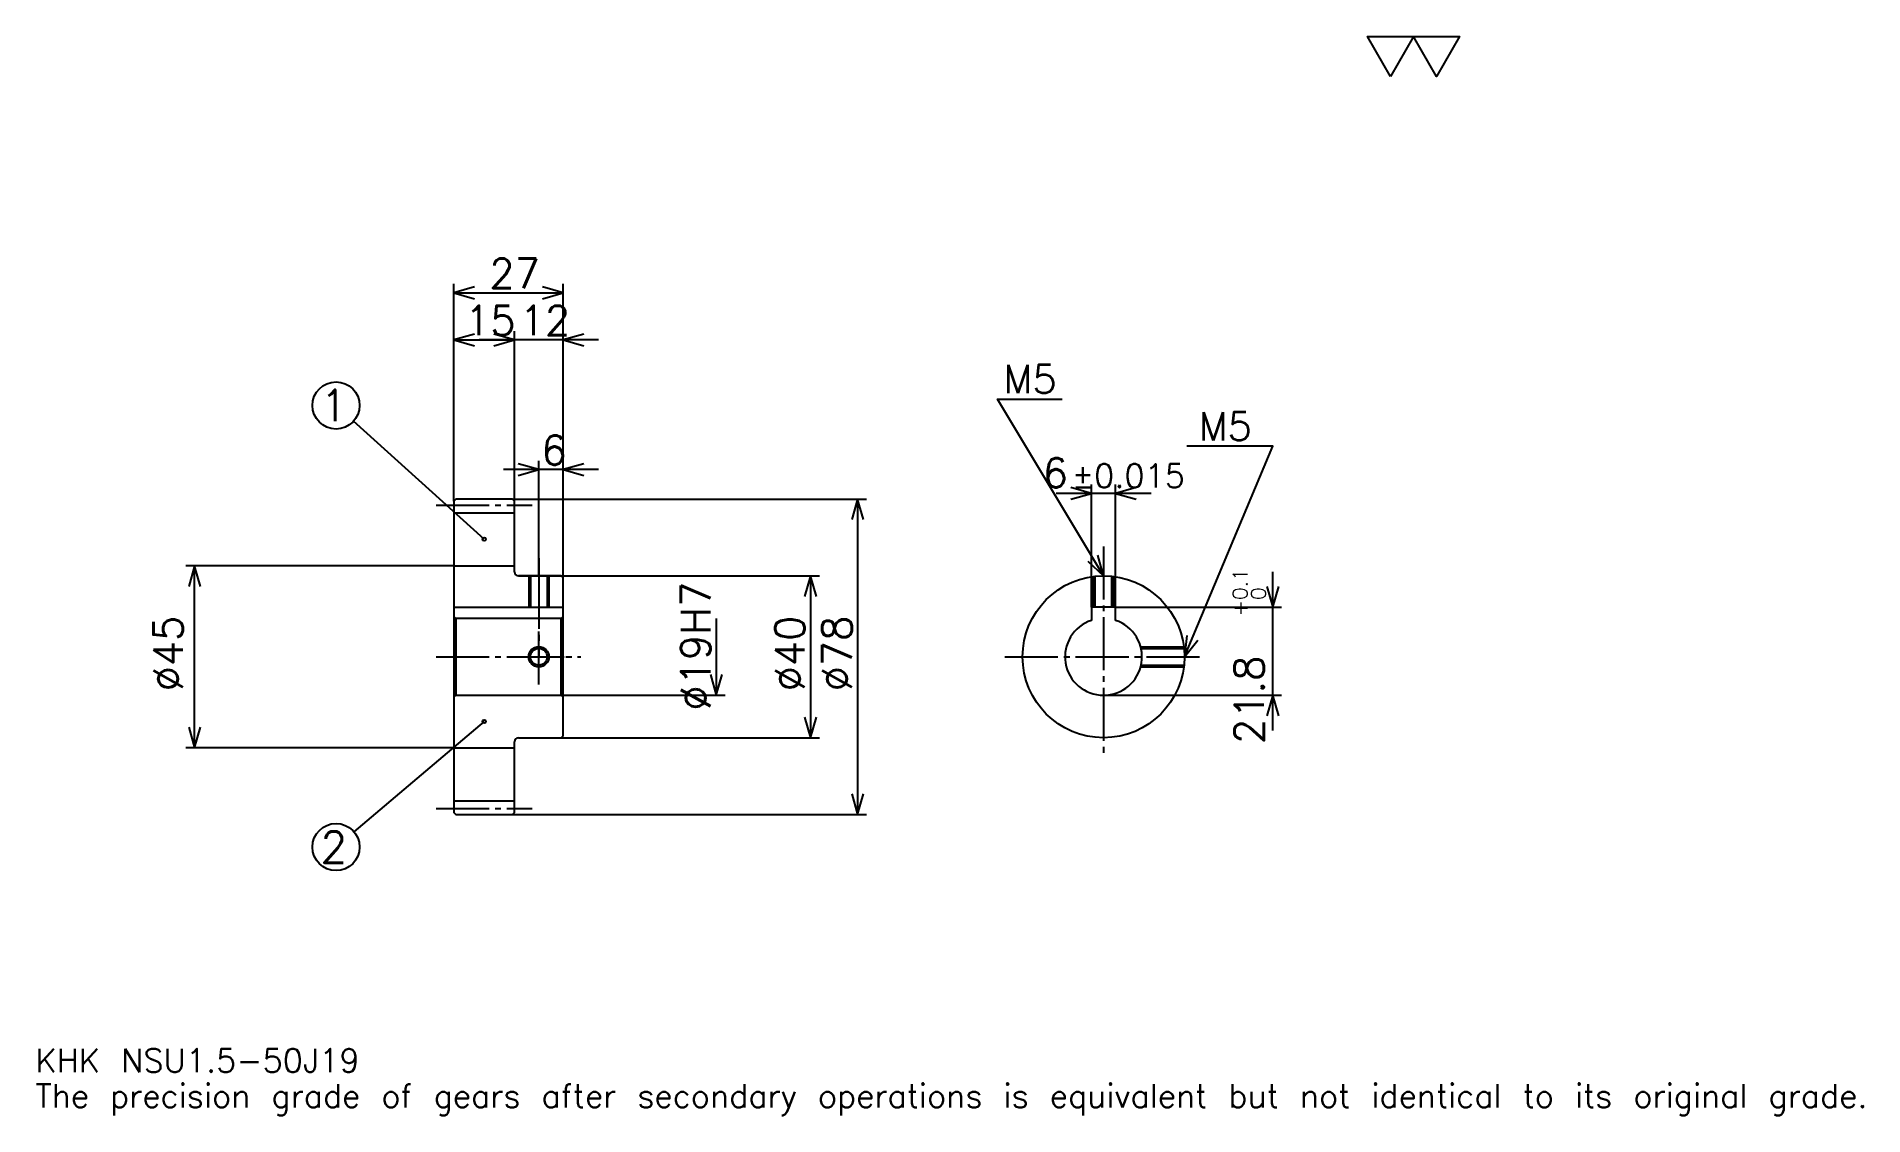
# Model space of a CAD drawing. Extents: x 15 to 466, y 5 to 272.
import ezdxf

# ---------------------------------------------------------------- set-up
doc = ezdxf.new("R2010")
doc.units = 0
doc.linetypes.add('DASHDOT', pattern=[17.478262, 13.108696, -1.456522, 1.456522, -1.456522])
doc.layers.get('0').update_dxf_attribs({"linetype": 'CONTINUOUS'})
doc.layers.add('DASHDOT', color=6, linetype='DASHDOT')
doc.styles.add('KANJI', font='TXT', dxfattribs={"bigfont": 'BIGFONT'})

msp = doc.modelspace()

# ---------------------------------------------------------------- linework, layer by layer
at = {"color": 5}
for p, q in [((117.978264, 157.706512), (117.978264, 210.869553)), ((117.978264, 208.684769), (144.978271, 208.684769)), ((144.978271, 157.706512), (144.978271, 210.869553)), ((132.978271, 157.706512), (132.978271, 199.217377)), ((117.978264, 197.032593), (132.978271, 197.032593)), ((153.717392, 197.032593), (124.239136, 197.032593)), ((125.478264, 147.769012), (93.172417, 176.932953)), ((138.978271, 157.706512), (138.978271, 167.173904)), ((153.717392, 164.98912), (130.239136, 164.98912)), ((290.32608, 159.097809), (266.847809, 159.097809)), ((275.586945, 131.006516), (275.586945, 161.282593)), ((281.586945, 131.006516), (281.586945, 161.282593)), ((117.978264, 157.206512), (117.978264, 157.706512)), ((132.478271, 157.706512), (144.978271, 157.706512)), ((132.978271, 157.206512), (132.978271, 157.706512)), ((138.978271, 138.706512), (138.978271, 157.706512)), ((138.978271, 138.706512), (138.978271, 157.706512)), ((144.978271, 157.706512), (219.989136, 157.706512)), ((144.978271, 138.206512), (144.978271, 157.706512)), ((217.804352, 157.706512), (217.804352, 79.706512)), ((117.978264, 141.206512), (51.70652, 141.206512)), ((53.891304, 96.206512), (53.891304, 141.206512)), ((133.978271, 138.706512), (144.978271, 138.706512)), ((144.978271, 138.706512), (208.33696, 138.706512)), ((206.152176, 138.706512), (206.152176, 98.706512)), ((320.434784, 100.467384), (320.434784, 139.745636)), ((281.586945, 131.006516), (322.619568, 131.006516)), ((182.847839, 128.206512), (182.847839, 109.206512)), ((144.978271, 109.206512), (185.032623, 109.206512)), ((278.586945, 109.206512), (322.619568, 109.206512)), ((125.478264, 102.706512), (93.293259, 75.441902)), ((117.978264, 96.206512), (51.70652, 96.206512)), ((133.978271, 98.706512), (144.978271, 98.706512)), ((144.978271, 98.706512), (208.33696, 98.706512)), ((132.478271, 79.706512), (144.978271, 79.706512)), ((144.978271, 79.706512), (219.989136, 79.706512))]:
    msp.add_line(p, q, dxfattribs=at)
at = {"color": 4}
for p, q in [((117.978264, 154.331512), (132.978271, 154.331512)), ((117.978264, 141.206512), (132.978271, 141.206512)), ((117.978264, 131.006516), (144.978271, 131.006516)), ((118.478264, 128.206512), (118.478264, 109.206512)), ((144.478271, 128.206512), (144.978271, 128.706512)), ((144.478271, 109.206512), (144.978271, 108.706512)), ((117.978264, 96.206512), (132.978271, 96.206512)), ((117.978264, 83.081512), (132.978271, 83.081512))]:
    msp.add_line(p, q, dxfattribs=at)
at = {"color": 7}
msp.add_lwpolyline([(349.565216, 262.17392), (343.884796, 272.02002), (366.606506, 272.02002), (360.926086, 262.17392), (355.245636, 272.02002), (349.565216, 262.17392)], dxfattribs=at)
at = {"color": 5}
for points in [[(123.076088, 210.141296), (117.978264, 208.684769), (123.076088, 207.228241)], [(139.880432, 207.228241), (144.978271, 208.684769), (139.880432, 210.141296)], [(123.076088, 198.48912), (117.978264, 197.032593), (123.076088, 195.57608)], [(127.88044, 195.57608), (132.978271, 197.032593), (127.88044, 198.48912)], [(127.88044, 195.57608), (132.978271, 197.032593), (127.88044, 198.48912)], [(150.07608, 198.48912), (144.978271, 197.032593), (150.07608, 195.57608)], [(278.586945, 138.706512), (252.369568, 182.402161), (268.391296, 182.402161)], [(298.586945, 118.706512), (320.434784, 170.75), (299.169586, 170.75)], [(133.880432, 163.532593), (138.978271, 164.98912), (133.880432, 166.445648)], [(150.07608, 166.445648), (144.978271, 164.98912), (150.07608, 163.532593)], [(270.489136, 157.641296), (275.586945, 159.097809), (270.489136, 160.554337)], [(286.684784, 160.554337), (281.586945, 159.097809), (286.684784, 157.641296)], [(219.260864, 152.608688), (217.804352, 157.706512), (216.347839, 152.608688)], [(55.347824, 136.108688), (53.891304, 141.206512), (52.434784, 136.108688)], [(274.715179, 142.328491), (278.586945, 138.706512), (277.213104, 143.82724)], [(207.608704, 133.608688), (206.152176, 138.706512), (204.695648, 133.608688)], [(318.978241, 136.10434), (320.434784, 131.006516), (321.891296, 136.10434)], [(299.217224, 123.970734), (298.586945, 118.706512), (301.903168, 122.84317)], [(181.391312, 114.304337), (182.847839, 109.206512), (184.304352, 114.304337)], [(321.891296, 104.108688), (320.434784, 109.206512), (318.978241, 104.108688)], [(52.434784, 101.304337), (53.891304, 96.206512), (55.347824, 101.304337)], [(204.695648, 103.804337), (206.152176, 98.706512), (207.608704, 103.804337)], [(216.347839, 84.804337), (217.804352, 79.706512), (219.260864, 84.804337)]]:
    msp.add_lwpolyline(points, dxfattribs=at)
at = {"color": 4}
for points in [[(132.978271, 139.706512), (132.978271, 157.206512), (132.478271, 157.706512), (118.478264, 157.706512), (117.978264, 157.206512), (117.978264, 108.706512)], [(133.978271, 98.706512), (144.478271, 98.706512), (144.978271, 99.206512), (144.978271, 138.206512), (144.478271, 138.706512), (133.978271, 138.706512)], [(136.478271, 138.706512), (136.478271, 131.006516)], [(136.913269, 138.706512), (136.913269, 131.006516)], [(141.043259, 138.706512), (141.043259, 131.006516)], [(141.478271, 138.706512), (141.478271, 131.006516)], [(276.086945, 131.006516), (276.086945, 138.549652)], [(276.521942, 131.006516), (276.521942, 138.599625)], [(280.651947, 131.006516), (280.651947, 138.599625)], [(281.086945, 131.006516), (281.086945, 138.549652)], [(281.586945, 127.72039), (281.586945, 131.006516), (275.586945, 131.006516), (275.586945, 127.72039)], [(117.978264, 108.706512), (118.478264, 109.206512), (144.478271, 109.206512), (144.478271, 128.206512), (118.478264, 128.206512), (117.978264, 128.706512)], [(287.752106, 121.206512), (298.430084, 121.206512)], [(287.859802, 120.771515), (298.480072, 120.771515)], [(287.752106, 116.206512), (298.430084, 116.206512)], [(287.859802, 116.64151), (298.480072, 116.64151)], [(117.978264, 108.706512), (117.978264, 80.206512), (118.478264, 79.706512), (132.478271, 79.706512), (132.978271, 80.206512), (132.978271, 97.706512)]]:
    msp.add_lwpolyline(points, dxfattribs=at)
at = {"color": 5}
for centre, radius in [((88.847832, 180.836945), 5.826087), ((125.478264, 147.769012), 0.436957), ((125.478264, 102.706512), 0.436957), ((88.847832, 71.676079), 5.826087)]:
    msp.add_circle(centre, radius, dxfattribs=at)
at = {"color": 4}
for centre, radius in [((278.586945, 118.706512), 20), ((138.978271, 118.706512), 2.065)]:
    msp.add_circle(centre, radius, dxfattribs=at)
at = {"color": 7}
msp.add_circle((138.978271, 118.706512), 2.5, dxfattribs=at)
at = {"color": 4}
for centre, radius, start, end in [((133.978271, 139.706512), 1, 180, 270), ((278.586945, 118.706512), 9.5, 108.40848033, 71.59151967), ((133.978271, 97.706512), 1, 90, 180)]:
    msp.add_arc(centre, radius, start, end, dxfattribs=at)
at = {"layer": 'DASHDOT', "color": 7}
for p, q in [((113.608696, 156.206512), (137.347824, 156.206512)), ((278.586945, 145.98912), (278.586945, 94.336945)), ((138.978271, 138.706512), (138.978271, 118.706512)), ((113.608696, 118.706512), (149.347824, 118.706512)), ((254.217407, 118.706512), (302.956512, 118.706512)), ((113.608696, 81.206512), (137.347824, 81.206512))]:
    msp.add_line(p, q, dxfattribs=at)
for points in [[(138.978271, 143.07608), (138.978271, 126.636948)], [(138.978271, 111.836945), (138.978271, 125.57608)], [(132.108704, 118.706512), (145.847824, 118.706512)]]:
    msp.add_lwpolyline(points, dxfattribs=at)

# ---------------------------------------------------------------- texts
at = {"color": 7, "style": 'KANJI'}
for s, height, p in [('27', 7.282609, (126.744568, 209.849976)), ('15', 7.282609, (120.744568, 198.197815)), ('12', 7.282609, (134.244568, 198.197815)), ('M5', 6.991305, (253.82608, 183.858688)), ('1', 7.768116, (84.963776, 176.952896)), ('M5', 6.991305, (302.082611, 172.206512)), ('6', 7.282609, (139.61142, 166.154343)), ('6', 7.282609, (263.554199, 160.554337)), ('%%p0.015', 5.826087, (270.763092, 160.554337)), ('2', 7.768116, (84.963776, 67.792023)), ('KHK NSU1.5-50J19', 5.826087, (14.565217, 16.02174)), ('The precision grade of gears after secondary operations is equivalent but not identical to its original grade.', 5.826087, (14.565217, 7.282609))]:
    msp.add_text(s, height=height, dxfattribs=at).set_placement(p)
for s, height, p in [('%%c19H7', 7.282609, (181.391312, 105.415756)), ('0.1', 3.641304, (314.171722, 132.761459)), ('+', 3.641304, (314.171722, 128.683197)), ('0', 3.641304, (318.686951, 132.761459)), ('%%c45', 7.282609, (50.978264, 110.149445)), ('%%c40', 7.282609, (204.695648, 110.149445)), ('%%c78', 7.282609, (216.347839, 110.149445)), ('21.8', 7.282609, (318.25, 97.161186))]:
    msp.add_text(s, height=height, rotation=90, dxfattribs=at).set_placement(p)

doc.saveas('drawing.dxf')
